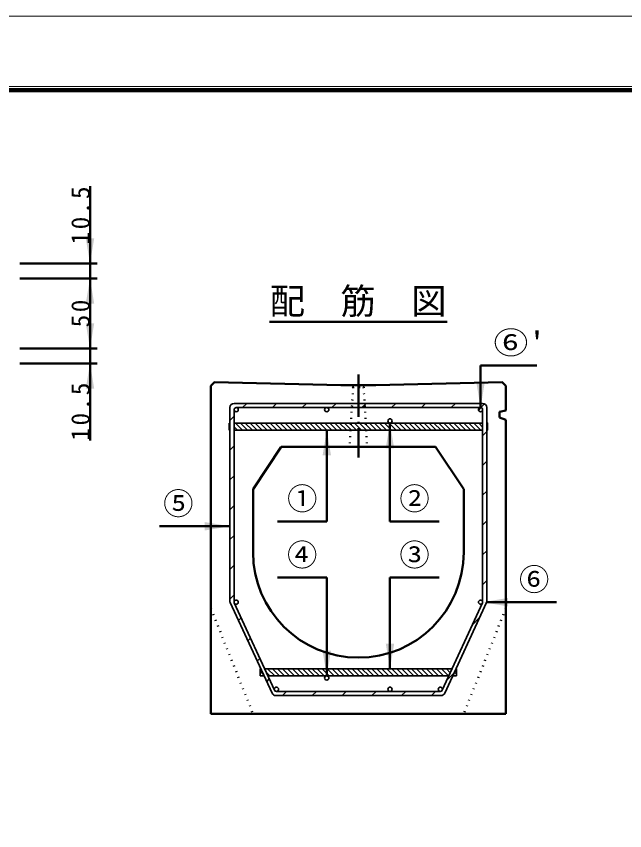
# Model space of a CAD drawing. Units: millimetres, scale not verified. Extents: x -2102 to 2102, y -1485 to 1485.
# Drawn here: x -1205 to -338, y 326 to 1485 of the extents above; entities that cross this region are included whole.
import ezdxf
from ezdxf.enums import TextEntityAlignment as Align

# ---------------------------------------------------------------- set-up
doc = ezdxf.new("R2010")
doc.units = ezdxf.units.MM
doc.header["$LTSCALE"] = 5
doc.linetypes.add('DOTTED', pattern=[1.75, 0.25, -1.5])
doc.linetypes.add('LONG_DASHED_DOTTED', pattern=[15.25, 12, -1.5, 0.25, -1.5])
doc.layers.add('0-0_V-nasSTD', color=7, linetype='Continuous', lineweight=35)
doc.layers.add('0-1_0', color=7, linetype='Continuous', lineweight=50)
doc.styles.add('ＭＳ ゴシック', font='')
doc.styles.get('ＭＳ ゴシック').set_extended_font_data('MS Gothic')

msp = doc.modelspace()

# ---------------------------------------------------------------- linework, layer by layer
at = {"layer": '0-0_V-nasSTD', "lineweight": 50}
msp.add_line((-543.443, 987.95), (-543.443, 927.95), dxfattribs=at)
at = {"layer": '0-0_V-nasSTD'}
for p, q in [((-900.443, 927.95), (-900.443, 652.802)), ((-540.443, 933.95), (-894.443, 933.95)), ((-543.443, 927.95), (-891.443, 927.95)), ((-876.271, 933.95), (-882.271, 927.95)), ((-876.271, 933.95), (-882.271, 927.95)), ((-876.271, 933.95), (-882.271, 927.95)), ((-833.845, 933.95), (-839.845, 927.95)), ((-833.845, 933.95), (-839.845, 927.95)), ((-833.845, 933.95), (-839.845, 927.95)), ((-791.419, 933.95), (-797.419, 927.95)), ((-791.419, 933.95), (-797.419, 927.95)), ((-791.419, 933.95), (-797.419, 927.95)), ((-748.992, 933.95), (-754.992, 927.95)), ((-748.992, 933.95), (-754.992, 927.95)), ((-748.992, 933.95), (-754.992, 927.95)), ((-706.566, 933.95), (-712.566, 927.95)), ((-664.139, 933.95), (-670.139, 927.95)), ((-621.713, 933.95), (-627.713, 927.95)), ((-621.713, 933.95), (-627.713, 927.95)), ((-621.713, 933.95), (-627.713, 927.95)), ((-579.287, 933.95), (-585.287, 927.95)), ((-579.287, 933.95), (-585.287, 927.95)), ((-579.287, 933.95), (-585.287, 927.95)), ((-537.585, 933.225), (-542.908, 927.902)), ((-537.585, 933.225), (-542.908, 927.902)), ((-534.443, 652.802), (-534.443, 927.95)), ((-894.443, 924.95), (-894.443, 651.074)), ((-540.443, 651.074), (-540.443, 924.95)), ((-901.443, 905.95), (-900.443, 905.95)), ((-901.443, 905.95), (-901.443, 895.95)), ((-894.443, 915.779), (-900.443, 909.779)), ((-894.443, 915.779), (-900.443, 909.779)), ((-894.443, 915.779), (-900.443, 909.779)), ((-540.443, 905.95), (-894.443, 905.95)), ((-892.586, 905.95), (-882.586, 895.95)), ((-885.514, 905.95), (-875.514, 895.95)), ((-878.443, 905.95), (-868.443, 895.95)), ((-871.372, 905.95), (-861.372, 895.95)), ((-864.301, 905.95), (-854.301, 895.95)), ((-857.23, 905.95), (-847.23, 895.95)), ((-850.159, 905.95), (-840.159, 895.95)), ((-843.088, 905.95), (-833.088, 895.95)), ((-836.017, 905.95), (-826.017, 895.95)), ((-828.946, 905.95), (-818.946, 895.95)), ((-821.875, 905.95), (-811.875, 895.95)), ((-814.804, 905.95), (-804.804, 895.95)), ((-807.733, 905.95), (-797.733, 895.95)), ((-800.662, 905.95), (-790.662, 895.95)), ((-793.591, 905.95), (-783.591, 895.95)), ((-786.52, 905.95), (-776.52, 895.95)), ((-779.448, 905.95), (-769.448, 895.95)), ((-772.377, 905.95), (-762.377, 895.95)), ((-765.306, 905.95), (-755.306, 895.95)), ((-758.235, 905.95), (-748.235, 895.95)), ((-751.164, 905.95), (-741.164, 895.95)), ((-744.093, 905.95), (-734.093, 895.95)), ((-737.022, 905.95), (-727.022, 895.95)), ((-729.951, 905.95), (-719.951, 895.95)), ((-722.88, 905.95), (-712.88, 895.95)), ((-715.809, 905.95), (-705.809, 895.95)), ((-708.738, 905.95), (-698.738, 895.95)), ((-701.667, 905.95), (-691.667, 895.95)), ((-694.596, 905.95), (-684.596, 895.95)), ((-687.525, 905.95), (-677.525, 895.95)), ((-680.454, 905.95), (-670.454, 895.95)), ((-673.382, 905.95), (-663.382, 895.95)), ((-666.311, 905.95), (-656.311, 895.95)), ((-659.24, 905.95), (-649.24, 895.95)), ((-652.169, 905.95), (-642.169, 895.95)), ((-645.098, 905.95), (-635.098, 895.95)), ((-638.027, 905.95), (-628.027, 895.95)), ((-630.956, 905.95), (-620.956, 895.95)), ((-623.885, 905.95), (-613.885, 895.95)), ((-616.814, 905.95), (-606.814, 895.95)), ((-609.743, 905.95), (-599.743, 895.95)), ((-602.672, 905.95), (-592.672, 895.95)), ((-595.601, 905.95), (-585.601, 895.95)), ((-588.53, 905.95), (-578.53, 895.95)), ((-581.459, 905.95), (-571.459, 895.95)), ((-574.388, 905.95), (-564.388, 895.95)), ((-567.316, 905.95), (-557.316, 895.95)), ((-560.245, 905.95), (-550.245, 895.95)), ((-553.174, 905.95), (-543.174, 895.95)), ((-546.103, 905.95), (-540.443, 900.289)), ((-901.443, 900.665), (-900.443, 899.665)), ((-900.443, 895.95), (-901.443, 895.95)), ((-894.443, 900.736), (-889.657, 895.95)), ((-540.443, 895.95), (-894.443, 895.95)), ((-534.443, 893.941), (-540.443, 887.941)), ((-534.443, 893.941), (-540.443, 887.941)), ((-534.443, 893.941), (-540.443, 887.941)), ((-534.443, 901.36), (-533.443, 900.36)), ((-894.443, 873.352), (-900.443, 867.352)), ((-894.443, 873.352), (-900.443, 867.352)), ((-894.443, 873.352), (-900.443, 867.352)), ((-540.443, 845.515), (-534.443, 851.515)), ((-540.443, 845.515), (-534.443, 851.515)), ((-540.443, 845.515), (-534.443, 851.515)), ((-894.443, 830.926), (-900.443, 824.926)), ((-894.443, 830.926), (-900.443, 824.926)), ((-894.443, 830.926), (-900.443, 824.926)), ((-540.443, 803.088), (-534.443, 809.088)), ((-540.443, 803.088), (-534.443, 809.088)), ((-540.443, 803.088), (-534.443, 809.088)), ((-894.443, 788.499), (-900.443, 782.499)), ((-894.443, 788.499), (-900.443, 782.499)), ((-894.443, 788.499), (-900.443, 782.499)), ((-540.443, 760.662), (-534.443, 766.662)), ((-540.443, 760.662), (-534.443, 766.662)), ((-540.443, 760.662), (-534.443, 766.662)), ((-894.443, 746.073), (-900.443, 740.073)), ((-894.443, 746.073), (-900.443, 740.073)), ((-894.443, 746.073), (-900.443, 740.073)), ((-540.443, 718.235), (-534.443, 724.235)), ((-540.443, 718.235), (-534.443, 724.235)), ((-540.443, 718.235), (-534.443, 724.235)), ((-894.443, 703.647), (-900.443, 697.647)), ((-894.443, 703.647), (-900.443, 697.647)), ((-894.443, 703.647), (-900.443, 697.647)), ((-540.443, 675.809), (-534.443, 681.809)), ((-540.443, 675.809), (-534.443, 681.809)), ((-540.443, 675.809), (-534.443, 681.809)), ((-894.443, 661.22), (-900.443, 655.22)), ((-894.443, 661.22), (-900.443, 655.22)), ((-894.443, 661.22), (-900.443, 655.22)), ((-840.42, 521.435), (-899.89, 650.288)), ((-836.878, 525.693), (-894.166, 649.817)), ((-598.007, 525.693), (-540.719, 649.817)), ((-594.465, 521.435), (-534.995, 650.288)), ((-884.457, 628.78), (-888.224, 625.012)), ((-884.457, 628.78), (-888.224, 625.012)), ((-884.457, 628.78), (-888.224, 625.012)), ((-555.042, 618.783), (-544.816, 629.009)), ((-555.042, 618.783), (-544.816, 629.009)), ((-555.042, 618.783), (-544.816, 629.009)), ((-871.059, 599.751), (-874.827, 595.983)), ((-871.059, 599.751), (-874.827, 595.983)), ((-871.059, 599.751), (-874.827, 595.983)), ((-857.661, 570.722), (-861.429, 566.955)), ((-857.661, 570.722), (-861.429, 566.955)), ((-857.661, 570.722), (-861.429, 566.955)), ((-857.35, 555.95), (-857.35, 545.95)), ((-857.35, 555.95), (-856.35, 555.95)), ((-857.35, 552.516), (-852.549, 547.715)), ((-857.35, 545.95), (-851.734, 545.95)), ((-584.042, 555.95), (-850.843, 555.95)), ((-848.384, 550.621), (-843.713, 545.95)), ((-846.641, 555.95), (-836.641, 545.95)), ((-588.657, 545.95), (-846.228, 545.95)), ((-839.57, 555.95), (-829.57, 545.95)), ((-832.499, 555.95), (-822.499, 545.95)), ((-825.428, 555.95), (-815.428, 545.95)), ((-818.357, 555.95), (-808.357, 545.95)), ((-811.286, 555.95), (-801.286, 545.95)), ((-804.215, 555.95), (-794.215, 545.95)), ((-797.144, 555.95), (-787.144, 545.95)), ((-790.073, 555.95), (-780.073, 545.95)), ((-783.002, 555.95), (-773.002, 545.95)), ((-775.931, 555.95), (-765.931, 545.95)), ((-768.86, 555.95), (-758.86, 545.95)), ((-761.789, 555.95), (-751.789, 545.95)), ((-754.718, 555.95), (-744.718, 545.95)), ((-747.647, 555.95), (-737.647, 545.95)), ((-740.575, 555.95), (-730.575, 545.95)), ((-733.504, 555.95), (-723.504, 545.95)), ((-726.433, 555.95), (-716.433, 545.95)), ((-719.362, 555.95), (-709.362, 545.95)), ((-712.291, 555.95), (-702.291, 545.95)), ((-705.22, 555.95), (-695.22, 545.95)), ((-698.149, 555.95), (-688.149, 545.95)), ((-691.078, 555.95), (-681.078, 545.95)), ((-684.007, 555.95), (-674.007, 545.95)), ((-676.936, 555.95), (-666.936, 545.95)), ((-669.865, 555.95), (-659.865, 545.95)), ((-662.794, 555.95), (-652.794, 545.95)), ((-655.723, 555.95), (-645.723, 545.95)), ((-648.652, 555.95), (-638.652, 545.95)), ((-641.581, 555.95), (-631.581, 545.95)), ((-634.509, 555.95), (-624.509, 545.95)), ((-627.438, 555.95), (-617.438, 545.95)), ((-620.367, 555.95), (-610.367, 545.95)), ((-613.296, 555.95), (-603.296, 545.95)), ((-606.225, 555.95), (-596.225, 545.95)), ((-599.154, 555.95), (-589.154, 545.95)), ((-592.083, 555.95), (-586.581, 550.448)), ((-591.407, 539.991), (-581.181, 550.218)), ((-591.407, 539.991), (-581.181, 550.218)), ((-591.407, 539.991), (-581.181, 550.218)), ((-585.012, 555.95), (-584.348, 555.286)), ((-583.151, 545.95), (-577.536, 545.95)), ((-582.814, 546.68), (-582.083, 545.95)), ((-580.581, 551.519), (-577.536, 548.473)), ((-578.536, 555.95), (-577.536, 555.95)), ((-577.941, 555.95), (-577.536, 555.544)), ((-577.536, 555.95), (-577.536, 545.95)), ((-848.031, 537.926), (-844.263, 541.694)), ((-848.031, 537.926), (-844.263, 541.694)), ((-848.031, 537.926), (-844.263, 541.694)), ((-834.155, 523.95), (-600.731, 523.95)), ((-825.581, 517.95), (-819.581, 523.95)), ((-825.581, 517.95), (-819.581, 523.95)), ((-825.581, 517.95), (-819.581, 523.95)), ((-783.155, 517.95), (-777.154, 523.95)), ((-783.155, 517.95), (-777.154, 523.95)), ((-783.155, 517.95), (-777.154, 523.95)), ((-740.728, 517.95), (-734.728, 523.95)), ((-740.728, 517.95), (-734.728, 523.95)), ((-740.728, 517.95), (-734.728, 523.95)), ((-698.302, 517.95), (-692.302, 523.95)), ((-698.302, 517.95), (-692.302, 523.95)), ((-698.302, 517.95), (-692.302, 523.95)), ((-655.875, 517.95), (-649.875, 523.95)), ((-655.875, 517.95), (-649.875, 523.95)), ((-655.875, 517.95), (-649.875, 523.95)), ((-613.449, 517.95), (-607.449, 523.95)), ((-613.449, 517.95), (-607.449, 523.95)), ((-613.449, 517.95), (-607.449, 523.95)), ((-601.568, 529.831), (-603.611, 527.787)), ((-834.972, 517.95), (-599.913, 517.95))]:
    msp.add_line(p, q, dxfattribs=at)
at = {"layer": '0-0_V-nasSTD', "lineweight": 18}
for points in [[(-2102.5, -1485), (-2102.5, 1485), (2102.5, 1485), (2102.5, -1485)], [(-2002.5, -1385), (-2002.5, 1385), (2002.5, 1385), (2002.5, -1385)]]:
    msp.add_lwpolyline(points, close=True, dxfattribs=at)
at = {"layer": '0-0_V-nasSTD', "lineweight": 100}
msp.add_lwpolyline([(1997.5, -1380), (1997.5, 1380), (-1997.5, 1380)], dxfattribs=at)
at = {"layer": '0-0_V-nasSTD'}
for points in [[(-537.585, 933.225), (-542.908, 927.902), (-546.395, 924.415)], [(-534.443, 905.95), (-533.443, 905.95), (-533.443, 895.95), (-534.443, 895.95)]]:
    msp.add_lwpolyline(points, dxfattribs=at)
for centre in [(-891.443, 924.95), (-762.443, 924.95), (-543.443, 924.95), (-672.443, 908.95), (-891.389, 650.95), (-543.5, 650.95), (-762.443, 542.95), (-834.154, 526.95), (-672.443, 526.95), (-600.731, 526.95)]:
    msp.add_circle(centre, 3, dxfattribs=at)
for centre, radius, start, end in [((-894.443, 927.95), 6, 90, 180), ((-891.443, 924.95), 3, 90, 180), ((-891.443, 924.95), 3, 90, 180), ((-891.443, 924.95), 3, 90, 180), ((-543.443, 924.95), 3, 0, 90), ((-543.443, 924.95), 3, 0, 90), ((-543.443, 924.95), 3, 0, 90), ((-540.443, 927.95), 6, 0, 90), ((-894.443, 652.802), 6, 180, 204.77514), ((-891.443, 651.074), 3, 180, 204.77514), ((-543.443, 651.074), 3, 335.22486, 0), ((-540.443, 652.802), 6, 335.22486, 0), ((-834.155, 526.95), 3, 204.77514, 270), ((-600.731, 526.95), 3, 270, 335.22486), ((-834.972, 523.95), 6, 204.77514, 270), ((-599.913, 523.95), 6, 270, 335.22486)]:
    msp.add_arc(centre, radius, start, end, dxfattribs=at)
for points in [[(-1105.622, 1168.937), (-1099.622, 1132.937), (-1093.622, 1168.937)], [(-1105.622, 1075.937), (-1099.622, 1111.937), (-1093.622, 1075.937)], [(-1105.622, 1047.937), (-1099.622, 1011.937), (-1093.622, 1047.937)], [(-1105.622, 954.937), (-1099.622, 990.937), (-1093.622, 954.937)], [(-549.443, 963.95), (-543.443, 927.95), (-537.443, 963.95)], [(-678.443, 869.95), (-672.443, 905.95), (-666.443, 869.95)], [(-768.377, 859.95), (-762.377, 895.95), (-756.377, 859.95)], [(-936.443, 752.994), (-936.443, 764.994), (-900.443, 758.994)], [(-540.5, 650.95), (-504.5, 644.95), (-504.5, 656.95)], [(-678.443, 591.95), (-672.443, 555.95), (-666.443, 591.95)], [(-768.443, 581.95), (-762.443, 545.95), (-756.443, 581.95)]]:
    msp.add_solid(points, dxfattribs=at)
at = {"layer": '0-1_0'}
for p, q in [((-1099.622, 1242.937), (-1099.622, 1132.937)), ((-1199.622, 1132.937), (-1089.622, 1132.937)), ((-1099.622, 1132.937), (-1099.622, 1111.937)), ((-1199.622, 1111.937), (-1089.622, 1111.937)), ((-1099.622, 1011.937), (-1099.622, 1111.937)), ((-843.846, 1049.95), (-591.039, 1049.95)), ((-1199.622, 1011.937), (-1089.622, 1011.937)), ((-1099.622, 990.937), (-1099.622, 1011.937)), ((-1199.622, 990.937), (-1089.622, 990.937)), ((-1099.622, 880.937), (-1099.622, 990.937)), ((-543.443, 987.95), (-463.443, 987.95)), ((-927.443, 491.95), (-927.443, 958.95)), ((-742.443, 959.95), (-692.443, 959.95)), ((-507.443, 923.965), (-507.443, 958.95)), ((-516.443, 921.95), (-507.443, 923.965)), ((-516.443, 913.95), (-516.443, 921.95)), ((-672.443, 765.95), (-672.443, 905.95)), ((-516.443, 913.95), (-507.443, 910.592)), ((-507.443, 491.95), (-507.443, 910.592)), ((-762.377, 765.95), (-762.377, 895.95)), ((-827.443, 871.95), (-867.443, 811.95)), ((-827.443, 871.95), (-607.443, 871.95)), ((-607.443, 871.95), (-567.443, 811.95)), ((-867.443, 811.95), (-867.443, 721.95)), ((-567.443, 811.95), (-567.443, 721.95)), ((-832.377, 765.95), (-762.377, 765.95)), ((-672.443, 765.95), (-602.443, 765.95)), ((-1000.443, 758.994), (-900.443, 758.994)), ((-832.443, 685.95), (-762.443, 685.95)), ((-762.443, 685.95), (-762.443, 545.95)), ((-672.443, 685.95), (-672.443, 555.95)), ((-672.443, 685.95), (-602.443, 685.95)), ((-435.5, 650.95), (-535.5, 650.95)), ((-927.443, 491.95), (-507.443, 491.95))]:
    msp.add_line(p, q, dxfattribs=at)
at = {"layer": '0-1_0', "linetype": 'LONG_DASHED_DOTTED'}
msp.add_line((-717.443, 974.95), (-717.443, 856.95), dxfattribs=at)
at = {"layer": '0-1_0', "linetype": 'DOTTED'}
for p, q in [((-724.943, 956.95), (-729.943, 871.95)), ((-724.943, 956.95), (-727.943, 959.95)), ((-724.943, 956.95), (-709.943, 956.95)), ((-709.943, 956.95), (-706.943, 959.95)), ((-709.943, 956.95), (-704.943, 871.95)), ((-927.443, 641.95), (-867.443, 491.95)), ((-507.443, 641.95), (-567.443, 491.95))]:
    msp.add_line(p, q, dxfattribs=at)
at = {"layer": '0-1_0'}
for points in [[(-742.443, 959.95), (-922.443, 963.95), (-927.443, 958.95)], [(-692.443, 959.95), (-512.443, 963.95), (-507.443, 958.95)]]:
    msp.add_lwpolyline(points, dxfattribs=at)
for start, end in [(180, 270), (270, 0)]:
    msp.add_arc((-717.443, 721.95), 150, start, end, dxfattribs=at)

# ---------------------------------------------------------------- texts
at = {"layer": '0-0_V-nasSTD', "style": 'ＭＳ ゴシック'}
for s, height, p in [('配\u3000筋\u3000図', 36.95, (-843.846, 1049.95)), ('⑤', 31.67, (-995.443, 765.994)), ('①', 31.67, (-818.977, 772.95)), ('②', 31.67, (-659.043, 772.95)), ('④', 31.67, (-819.043, 692.95)), ('③', 31.67, (-659.043, 692.95)), ('⑥', 31.67, (-488.7, 657.95))]:
    msp.add_text(s, height=height, dxfattribs=at).set_placement(p, align=Align.BOTTOM_LEFT)
at = {"layer": '0-0_V-nasSTD', "style": 'ＭＳ ゴシック', "width": 1.15}
msp.add_text("⑥'", height=31.67, dxfattribs=at).set_placement((-525.043, 994.95), align=Align.BOTTOM_LEFT)
at = {"layer": '0-0_V-nasSTD', "char_height": 26.39, "attachment_point": 7, "rotation": 90, "style": 'ＭＳ ゴシック'}
for s, insert in [('\\T1.2;10.5', (-1099.622, 1160.137)), ('\\T1.2;50', (-1099.622, 1042.137)), ('\\T1.2;10.5', (-1099.622, 880.937))]:
    msp.add_mtext(s, dxfattribs=dict(at, insert=insert))

doc.saveas('drawing.dxf')
